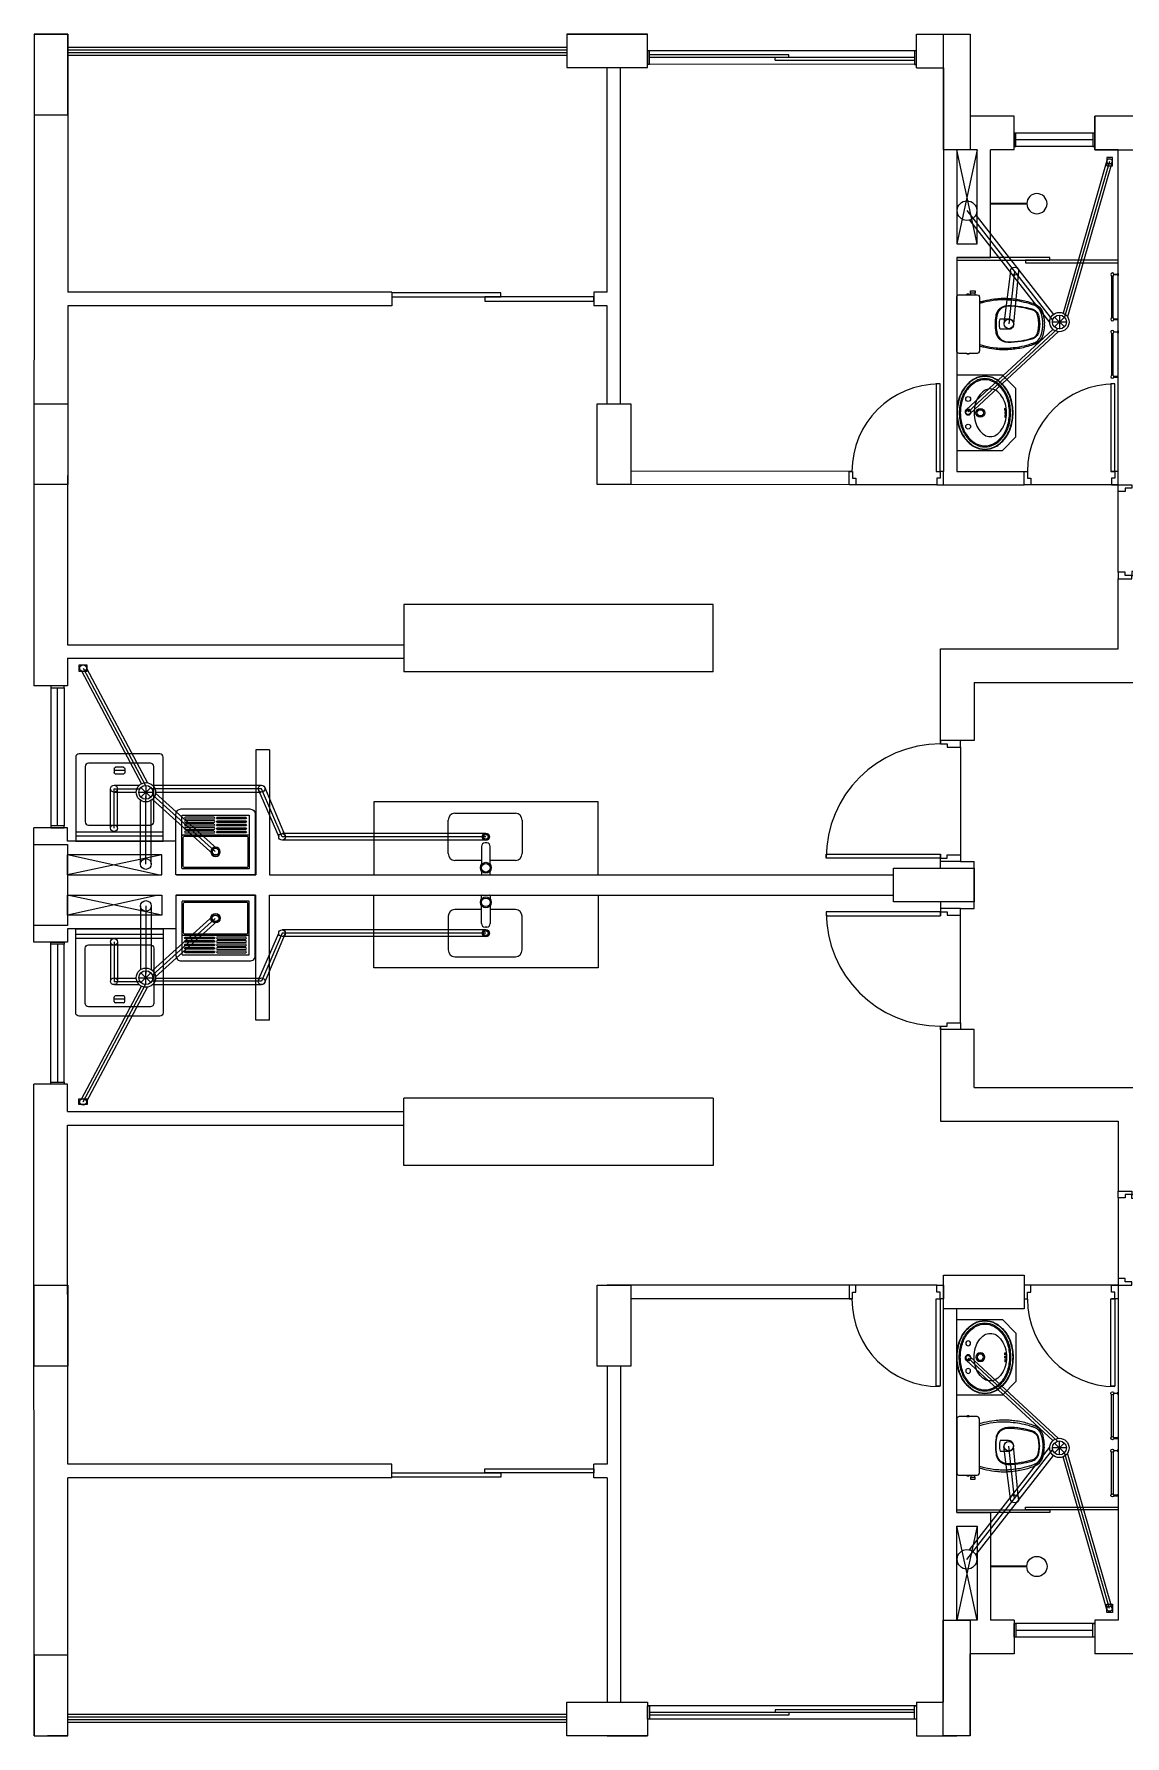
# Model space of a CAD drawing. Header units: millimetres. Extents: x 2878 to 6301, y 540 to 1980.
# Drawn here: x 2907.89 to 2916, y 801.2 to 813.85 of the extents above; entities that cross this region are included whole.
import ezdxf

# ---------------------------------------------------------------- set-up
doc = ezdxf.new("R2010")
doc.units = ezdxf.units.MM
doc.header["$LTSCALE"] = 4
for name, color, linetype, lineweight in [('ALVENARIA', 4, 'Continuous', 20), ('ALVENARIA EM VISTA', 1, 'Continuous', 5), ('COTAS', 35, 'Continuous', 5), ('fino', 2, 'Continuous', 9), ('grosso', 1, 'Continuous', 25), ('JANELA', 2, 'Continuous', 20), ('PILAR', 1, 'Continuous', 5), ('PORTA', 2, 'Continuous', 20), ('SOLEIRA', 1, 'Continuous', 5)]:
    doc.layers.add(name, color=color, linetype=linetype, lineweight=lineweight)

# ---------------------------------------------------------------- blocks, each defined once
blk = doc.blocks.new('Pia22')
at = {"layer": 'COTAS'}
for points in [[(0, -0.409, 0.077226), (0.105, -0.393, 0.087001), (0.188, -0.349, 0.105687), (0.247, -0.28, 0.12418), (0.266, -0.204, 0.12418), (0.247, -0.129, 0.105687), (0.188, -0.06, 0.087001), (0.105, -0.016, 0.077226), (0, 0, 0.077226), (-0.105, -0.016, 0.087001), (-0.188, -0.06, 0.105687), (-0.247, -0.129, 0.12418), (-0.266, -0.204, 0.12418), (-0.247, -0.28, 0.105687), (-0.188, -0.349, 0.087001), (-0.105, -0.393, 0.077226)], [(0, -0.406, 0.077226), (0.104, -0.39, 0.087001), (0.186, -0.347, 0.105687), (0.245, -0.279, 0.12418), (0.263, -0.204, 0.12418), (0.245, -0.13, 0.105687), (0.186, -0.062, 0.087001), (0.104, -0.019, 0.077226), (0, -0.003, 0.077226), (-0.104, -0.019, 0.087001), (-0.186, -0.062, 0.105687), (-0.245, -0.13, 0.12418), (-0.263, -0.204, 0.12418), (-0.245, -0.279, 0.105687), (-0.186, -0.347, 0.087001), (-0.104, -0.39, 0.077226)], [(0, -0.391, 0.077226), (0.099, -0.376, 0.087001), (0.177, -0.335, 0.105687), (0.231, -0.271, 0.12418), (0.248, -0.204, 0.12418), (0.231, -0.138, 0.105687), (0.177, -0.074, 0.087001), (0.099, -0.033, 0.077226), (0, -0.018, 0.077226), (-0.099, -0.033, 0.087001), (-0.177, -0.074, 0.105687), (-0.231, -0.138, 0.12418), (-0.248, -0.204, 0.12418), (-0.231, -0.271, 0.105687), (-0.177, -0.335, 0.087001), (-0.099, -0.376, 0.077226)], [(0, -0.383, 0.077226), (0.097, -0.368, 0.087001), (0.172, -0.329, 0.105687), (0.224, -0.268, 0.12418), (0.24, -0.204, 0.12418), (0.224, -0.141, 0.105687), (0.172, -0.08, 0.087001), (0.097, -0.041, 0.077226), (0, -0.026, 0.077226), (-0.097, -0.041, 0.087001), (-0.172, -0.08, 0.105687), (-0.224, -0.141, 0.12418), (-0.24, -0.204, 0.12418), (-0.224, -0.268, 0.105687), (-0.172, -0.329, 0.087001), (-0.097, -0.368, 0.077226)], [(0, -0.361, 0.068578), (0.069, -0.351, 0.0807), (0.122, -0.326, 0.107046), (0.161, -0.286, 0.137927), (0.173, -0.244, 0.137927), (0.161, -0.201, 0.107046), (0.122, -0.161, 0.0807), (0.069, -0.136, 0.068578), (0, -0.127, 0.068578), (-0.069, -0.136, 0.0807), (-0.122, -0.161, 0.107046), (-0.161, -0.201, 0.137927), (-0.172, -0.244, 0.137927), (-0.161, -0.286, 0.107046), (-0.122, -0.326, 0.0807), (-0.069, -0.351, 0.068578)], [(-0.025, -0.356, 0.051763), (-0.022, -0.355, 0.065619), (-0.02, -0.354, 0.104501), (-0.018, -0.353, 0.173031), (-0.017, -0.352, 0.173031), (-0.018, -0.35, 0.104501), (-0.02, -0.349, 0.065619), (-0.022, -0.348, 0.051763), (-0.025, -0.348, 0.051763), (-0.028, -0.348, 0.065619), (-0.03, -0.349, 0.104501), (-0.032, -0.35, 0.173031), (-0.032, -0.352, 0.173031), (-0.032, -0.353, 0.104501), (-0.03, -0.354, 0.065619), (-0.028, -0.355, 0.051763)], [(0, -0.357, 0.051763), (0.003, -0.356, 0.065619), (0.005, -0.356, 0.104501), (0.007, -0.354, 0.173031), (0.008, -0.353, 0.173031), (0.007, -0.352, 0.104501), (0.005, -0.35, 0.065619), (0.003, -0.35, 0.051763), (0, -0.349, 0.051763), (-0.003, -0.35, 0.065619), (-0.005, -0.35, 0.104501), (-0.007, -0.352, 0.173031), (-0.007, -0.353, 0.173031), (-0.007, -0.354, 0.104501), (-0.005, -0.356, 0.065619), (-0.003, -0.356, 0.051763)], [(0.025, -0.356, -0.051763), (0.022, -0.355, -0.065619), (0.02, -0.354, -0.104501), (0.018, -0.353, -0.173031), (0.018, -0.352, -0.173031), (0.018, -0.35, -0.104501), (0.02, -0.349, -0.065619), (0.022, -0.348, -0.051763), (0.025, -0.348, -0.051763), (0.028, -0.348, -0.065619), (0.03, -0.349, -0.104501), (0.032, -0.35, -0.173031), (0.033, -0.352, -0.173031), (0.032, -0.353, -0.104501), (0.03, -0.354, -0.065619), (0.028, -0.355, -0.051763)]]:
    blk.add_lwpolyline(points, format="xyb", close=True, dxfattribs=at)
for centre, radius in [((-0.1, -0.083), 0.0177), ((0, -0.083), 0.0177), ((0.1, -0.083), 0.0177), ((0, -0.171), 0.032), ((0, -0.171), 0.0225)]:
    blk.add_circle(centre, radius, dxfattribs=at)
blk = doc.blocks.new('01Chuv_p')
at = {"const_width": 0.015}
blk.add_lwpolyline([(-0.27, 0), (0, 0)], dxfattribs=at)
blk.add_circle((-0.345, 0), 0.075)
blk = doc.blocks.new('P70D')
for points in [[(-0.025, 0.15), (-0.025, 0.8), (-0.055, 0.8), (-0.055, 0.15)], [(-0.7, 0.15), (-0.675, 0.15), (-0.675, 0.1), (-0.65, 0.1), (-0.65, 0.05), (-0.7, 0.05)], [(0, 0.15), (-0.025, 0.15), (-0.025, 0.1), (-0.05, 0.1), (-0.05, 0.05), (0, 0.05)]]:
    blk.add_lwpolyline(points, close=True)
blk = doc.blocks.new('P90D')
for points in [[(-0.025, 0.15), (-0.025, 1), (-0.055, 1), (-0.055, 0.15)], [(-0.9, 0.15), (-0.875, 0.15), (-0.875, 0.1), (-0.85, 0.1), (-0.85, 0), (-0.9, 0)], [(0, 0.15), (-0.025, 0.15), (-0.025, 0.1), (-0.05, 0.1), (-0.05, 0), (0, 0)]]:
    blk.add_lwpolyline(points, close=True)
blk = doc.blocks.new('VASO_P11')
for points in [[(0, -0.17), (0.205, -0.17, 0.059373), (0.21, -0.169, 0.333509), (0.222, -0.154), (0.222, -0.136), (0.222, -0.105), (0.222, -0.094), (0.225, -0.094, 0.252251), (0.225, -0.094, 0.160103), (0.228, -0.085, 0.160103), (0.225, -0.076, 0.252251), (0.225, -0.076), (0.222, -0.076), (0.222, -0.017, 0.327853), (0.207, 0, 0.087637), (0.204, 0), (0, 0), (-0.204, 0, 0.087637), (-0.207, 0, 0.327853), (-0.222, -0.017), (-0.222, -0.076), (-0.225, -0.076, 0.252251), (-0.225, -0.076, 0.160103), (-0.228, -0.085, 0.160103), (-0.225, -0.094, 0.252251), (-0.225, -0.094), (-0.222, -0.094), (-0.222, -0.105), (-0.236, -0.105), (-0.236, -0.102), (-0.252, -0.102), (-0.252, -0.12), (-0.252, -0.138), (-0.236, -0.138), (-0.236, -0.136), (-0.222, -0.136), (-0.222, -0.154, 0.333509), (-0.21, -0.169, 0.059373), (-0.205, -0.17)], [(0, -0.291, 0.041331), (-0.061, -0.296, 0.129345), (-0.104, -0.313, 0.234638), (-0.14, -0.385, 0.044666), (-0.132, -0.486, 0.031515), (-0.114, -0.566, 0.151063), (-0.095, -0.599, 0.148094), (-0.059, -0.619, 0.031073), (-0.045, -0.621, 0.035055), (0, -0.626, 0.035055), (0.045, -0.621, 0.031073), (0.059, -0.619, 0.148094), (0.095, -0.599, 0.151063), (0.114, -0.566, 0.031515), (0.132, -0.486, 0.044666), (0.14, -0.385, 0.234638), (0.104, -0.313, 0.129345), (0.061, -0.296, 0.041331)], [(0, -0.297, -0.041434), (0.06, -0.302, -0.129651), (0.1, -0.317, -0.234583), (0.135, -0.385, -0.044678), (0.126, -0.485, -0.031614), (0.108, -0.565, -0.152477), (0.091, -0.595, -0.148725), (0.057, -0.613, -0.031624), (0.044, -0.615, -0.035113), (0, -0.62, -0.035113), (-0.044, -0.615, -0.031624), (-0.057, -0.613, -0.148725), (-0.091, -0.595, -0.152477), (-0.108, -0.565, -0.031614), (-0.126, -0.485, -0.044678), (-0.135, -0.385, -0.234583), (-0.1, -0.317, -0.129651), (-0.06, -0.302, -0.041434)], [(-0.04, -0.391, 0.164444), (-0.032, -0.415, 0.245936), (0, -0.43, 0.245936), (0.032, -0.415, 0.164444), (0.04, -0.391), (0.04, -0.326, 0.108885), (-0.04, -0.326)]]:
    blk.add_lwpolyline(points, format="xyb", close=True)
for points in [[(-0.236, -0.105), (-0.236, -0.12), (-0.236, -0.136)], [(-0.224, -0.093), (-0.224, -0.085), (-0.224, -0.077)], [(-0.222, -0.076), (-0.222, -0.094)], [(-0.222, -0.105), (-0.222, -0.136)], [(0.222, -0.076), (0.222, -0.094)], [(0.224, -0.093), (0.224, -0.085), (0.224, -0.077)]]:
    blk.add_lwpolyline(points)
for points in [[(-0.167, -0.17, -0.003882), (-0.176, -0.205, 0.024258), (-0.19, -0.285, 0.02486), (-0.195, -0.335, 0.033324), (-0.194, -0.385, 0.02486), (-0.191, -0.425, 0.012268), (-0.184, -0.475, 0.015806), (-0.173, -0.525, 0.026699), (-0.157, -0.575, 0.021919), (-0.149, -0.595, 0.174675), (-0.1, -0.644, 0.045452), (-0.07, -0.653, 0.022856), (-0.057, -0.656, 0.041289), (-0.03, -0.66, 0.052091), (-0.023, -0.661, 0.04333), (0, -0.661, 0.04333), (0.023, -0.661, 0.052091), (0.03, -0.66, 0.041289), (0.057, -0.656, 0.022856), (0.07, -0.653, 0.045452), (0.1, -0.644, 0.174675), (0.149, -0.595, 0.021919), (0.157, -0.575, 0.026699), (0.173, -0.525, 0.015806), (0.184, -0.475, 0.012268), (0.191, -0.425, 0.02486), (0.194, -0.385, 0.033324), (0.195, -0.335, 0.02486), (0.19, -0.285, 0.024258), (0.176, -0.205, -0.003882), (0.167, -0.17)], [(0.155, -0.173, 0.003849), (0.165, -0.208, -0.027799), (0.18, -0.298, -0.018883), (0.183, -0.336, -0.033646), (0.182, -0.384, -0.016781), (0.18, -0.411, -0.015438), (0.172, -0.473, -0.023716), (0.154, -0.546, -0.013571), (0.146, -0.571, -0.02186), (0.139, -0.59, -0.173345), (0.095, -0.633, -0.045814), (0.067, -0.641, -0.024058), (0.055, -0.644, -0.042614), (0.029, -0.648, -0.066108), (0.023, -0.649, -0.047154), (0, -0.649, -0.047154), (-0.023, -0.649, -0.066108), (-0.029, -0.648, -0.042614), (-0.055, -0.644, -0.024058), (-0.067, -0.641, -0.045814), (-0.095, -0.633, -0.173345), (-0.139, -0.59, -0.02186), (-0.146, -0.571, -0.013571), (-0.154, -0.546, -0.023716), (-0.172, -0.473, -0.015438), (-0.18, -0.411, -0.016781), (-0.182, -0.384, -0.033646), (-0.183, -0.336, -0.018883), (-0.18, -0.298, -0.027799), (-0.165, -0.208, 0.003849), (-0.155, -0.173)]]:
    blk.add_lwpolyline(points, format="xyb")
blk = doc.blocks.new('BATH_towel_013')
for points in [[(-0.001, 0.421), (-0.001, 0.382), (0.004, 0.382), (0.004, 0.421)], [(0.014, 0.406), (0.014, 0.397), (0.072, 0.397), (0.072, 0.406)], [(-0.001, -0.381), (-0.001, -0.342), (0.004, -0.342), (0.004, -0.381)], [(0.014, -0.366), (0.014, -0.357), (0.072, -0.357), (0.072, -0.366)]]:
    blk.add_lwpolyline(points, close=True)
for points in [[(0.085, -0.339), (0.085, 0.379)], [(0.113, 0.379), (0.113, -0.339)]]:
    blk.add_lwpolyline(points)
for centre in [(0.099, 0.401), (0.099, -0.361)]:
    blk.add_circle(centre, 0.026)
for centre in [(0.001, 0.401), (0.001, -0.361)]:
    blk.add_arc(centre, 0.013, 281.9596, 78.0404)
blk = doc.blocks.new('PILAR')
at = {"layer": 'PILAR', "ltscale": 0.01}
blk.add_lwpolyline([(-0.15, 0), (0.1, 0), (0.1, -0.6), (-0.15, -0.6)], close=True, dxfattribs=at)
blk = doc.blocks.new('máquina_lavar_roupa')
at = {"layer": 'fino'}
for p, q in [((-0.07, 0.65), (-0.07, 0)), ((-0.04, 0.65), (-0.04, 0)), ((-0.55, 0.295), (-0.55, 0.355)), ((-0.54, 0.365), (-0.51, 0.365)), ((-0.54, 0.285), (-0.51, 0.285)), ((-0.5, 0.295), (-0.5, 0.355))]:
    blk.add_line(p, q, dxfattribs=at)
for points in [[(-0.625, 0.65), (0, 0.65), (0, 0), (-0.625, 0, -0.414214), (-0.65, 0.025), (-0.65, 0.625, -0.414214)], [(-0.555, 0.07, -0.414214), (-0.58, 0.095), (-0.58, 0.555, -0.414214), (-0.555, 0.58), (-0.145, 0.58, -0.414214), (-0.12, 0.555), (-0.12, 0.095, -0.414214), (-0.145, 0.07)]]:
    blk.add_lwpolyline(points, format="xyb", close=True, dxfattribs=at)
blk.add_lwpolyline([(-0.525, 0.285), (-0.525, 0.365)], dxfattribs=at)
for centre, start, end in [((-0.54, 0.355), 90, 180), ((-0.54, 0.295), 180, 270), ((-0.51, 0.355), 360, 90), ((-0.51, 0.295), 270, 360)]:
    blk.add_arc(centre, 0.01, start, end, dxfattribs=at)
blk = doc.blocks.new('tanque')
at = {"layer": 'fino'}
for points in [[(-0.29, 0, 0.414214), (-0.295, -0.005), (-0.295, -0.45, 0.414214), (-0.255, -0.49), (0.255, -0.49, 0.414214), (0.295, -0.45), (0.295, -0.005, 0.414214), (0.29, 0)], [(-0.25, -0.289, 0.414214), (-0.24, -0.299), (0.24, -0.299, 0.414214), (0.25, -0.289), (0.25, -0.05, 0.414214), (0.245, -0.045), (-0.245, -0.045, 0.414214), (-0.25, -0.05)], [(-0.23, -0.055, 0.414214), (-0.24, -0.065), (-0.24, -0.279, 0.414214), (-0.23, -0.289), (0.23, -0.289, 0.414214), (0.24, -0.279), (0.24, -0.065, 0.414214), (0.23, -0.055)], [(-0.224, -0.325, -1), (-0.224, -0.312), (-0.013, -0.312, -1), (-0.013, -0.325)], [(-0.224, -0.351, -1), (-0.224, -0.338), (-0.013, -0.338, -1), (-0.013, -0.351)], [(-0.224, -0.377, -1), (-0.224, -0.364), (-0.013, -0.364, -1), (-0.013, -0.377)], [(0.224, -0.325, 1), (0.224, -0.312), (0.013, -0.312, 1), (0.013, -0.325)], [(0.224, -0.351, 1), (0.224, -0.338), (0.013, -0.338, 1), (0.013, -0.351)], [(0.224, -0.377, 1), (0.224, -0.364), (0.013, -0.364, 1), (0.013, -0.377)], [(-0.224, -0.403, -1), (-0.224, -0.39), (-0.013, -0.39, -1), (-0.013, -0.403)], [(-0.224, -0.429, -1), (-0.224, -0.416), (-0.013, -0.416, -1), (-0.013, -0.429)], [(0.224, -0.403, 1), (0.224, -0.39), (0.013, -0.39, 1), (0.013, -0.403)], [(0.224, -0.429, 1), (0.224, -0.416), (0.013, -0.416, 1), (0.013, -0.429)]]:
    blk.add_lwpolyline(points, format="xyb", close=True, dxfattribs=at)
blk.add_lwpolyline([(-0.25, -0.289), (-0.25, -0.44, 0.414214), (-0.245, -0.445), (0.245, -0.445, 0.414214), (0.25, -0.44), (0.25, -0.289)], format="xyb", dxfattribs=at)
for radius in [0.035, 0.025]:
    blk.add_circle((0, -0.172), radius, dxfattribs=at)

msp = doc.modelspace()

# ---------------------------------------------------------------- linework, layer by layer
for p, q in [((2915.949, 810.451), (2915.949, 810.501)), ((2909.638, 807.601), (2910.383, 807.601)), ((2909.638, 807.451), (2910.383, 807.451)), ((2915.949, 804.6), (2915.949, 804.55))]:
    msp.add_line(p, q)
at = {"layer": 'ALVENARIA'}
for p, q in [((2907.889, 813.852), (2907.888, 809.006)), ((2911.849, 813.852), (2912.449, 813.852)), ((2912.149, 813.852), (2912.149, 813.852)), ((2914.449, 813.851), (2914.849, 813.851)), ((2914.849, 813.851), (2914.849, 813.141)), ((2912.149, 811.932), (2912.149, 813.602)), ((2912.249, 811.102), (2912.249, 813.602)), ((2912.249, 813.602), (2912.449, 813.602)), ((2914.449, 813.601), (2914.649, 813.601)), ((2914.649, 813.601), (2914.649, 810.601)), ((2915.174, 813.241), (2914.848, 813.241)), ((2916.269, 813.241), (2915.774, 813.241)), ((2915.174, 812.991), (2914.999, 812.991)), ((2915.949, 812.991), (2915.774, 812.991)), ((2915.949, 810.601), (2915.949, 812.991)), ((2914.749, 812.191), (2914.749, 810.601)), ((2910.549, 811.932), (2908.139, 811.932)), ((2912.149, 811.932), (2912.049, 811.932)), ((2910.549, 811.832), (2908.139, 811.832)), ((2912.149, 811.832), (2912.049, 811.832)), ((2912.149, 811.102), (2912.149, 811.832)), ((2913.974, 810.601), (2912.324, 810.602)), ((2913.949, 810.501), (2912.149, 810.502)), ((2914.749, 810.601), (2915.249, 810.601)), ((2908.138, 809.311), (2910.638, 809.311)), ((2908.138, 809.211), (2910.638, 809.211)), ((2914.627, 808.576), (2914.627, 809.281)), ((2914.877, 809.031), (2918.638, 809.031)), ((2907.888, 807.101), (2907.888, 807.951)), ((2914.627, 807.651), (2914.627, 807.756)), ((2914.877, 807.351), (2914.877, 807.701)), ((2908.947, 807.601), (2909.538, 807.601)), ((2909.638, 807.601), (2914.277, 807.601)), ((2912.383, 807.601), (2914.277, 807.601)), ((2908.947, 807.451), (2909.538, 807.451)), ((2909.638, 807.451), (2914.277, 807.451)), ((2912.383, 807.451), (2914.277, 807.451)), ((2914.627, 807.401), (2914.627, 807.296)), ((2914.627, 806.476), (2914.627, 805.77)), ((2907.889, 801.2), (2907.888, 806.046)), ((2914.877, 806.02), (2922.85, 806.02)), ((2908.138, 805.841), (2910.638, 805.841)), ((2908.138, 805.741), (2910.638, 805.741)), ((2913.949, 804.55), (2912.149, 804.55)), ((2912.149, 804.55), (2912.149, 804.55)), ((2913.974, 804.45), (2912.324, 804.45)), ((2914.649, 801.45), (2914.649, 804.45)), ((2915.249, 804.45), (2915.249, 804.45)), ((2915.949, 804.45), (2915.949, 802.06)), ((2914.749, 802.86), (2914.749, 804.375)), ((2912.149, 803.95), (2912.149, 803.22)), ((2912.249, 803.95), (2912.249, 801.45)), ((2910.549, 803.22), (2908.139, 803.22)), ((2912.149, 803.22), (2912.049, 803.22)), ((2910.549, 803.12), (2908.139, 803.12)), ((2912.149, 803.12), (2912.049, 803.12)), ((2912.149, 803.12), (2912.149, 801.45)), ((2915.174, 802.06), (2914.999, 802.06)), ((2915.949, 802.06), (2915.774, 802.06)), ((2915.174, 801.81), (2914.848, 801.81)), ((2914.848, 801.2), (2914.849, 801.81)), ((2916.644, 801.81), (2915.774, 801.81)), ((2912.249, 801.45), (2912.449, 801.45)), ((2914.449, 801.45), (2914.649, 801.45)), ((2912.149, 801.2), (2912.449, 801.2)), ((2914.449, 801.2), (2914.749, 801.2))]:
    msp.add_line(p, q, dxfattribs=at)
at = {"layer": 'ALVENARIA', "ltscale": 0.5}
for p, q in [((2907.889, 813.852), (2908.139, 813.852)), ((2914.877, 808.601), (2914.777, 808.601)), ((2914.777, 807.701), (2914.877, 807.701)), ((2914.776, 807.351), (2914.877, 807.351)), ((2914.877, 806.451), (2914.777, 806.451))]:
    msp.add_line(p, q, dxfattribs=at)
at = {"layer": 'ALVENARIA', "ltscale": 200}
for p, q in [((2908.139, 813.852), (2908.139, 811.932)), ((2912.449, 813.602), (2912.449, 813.852)), ((2914.449, 813.601), (2914.449, 813.851)), ((2915.174, 812.991), (2915.174, 813.241)), ((2915.774, 812.991), (2915.774, 813.241)), ((2914.999, 812.191), (2914.999, 812.991)), ((2914.749, 812.191), (2914.999, 812.191)), ((2908.139, 811.832), (2908.138, 809.311)), ((2908.138, 809.211), (2908.138, 809.006)), ((2909.538, 808.531), (2909.538, 807.601)), ((2909.638, 808.531), (2909.538, 808.531)), ((2909.638, 808.531), (2909.638, 807.601)), ((2909.538, 806.521), (2909.538, 807.451)), ((2909.638, 806.521), (2909.638, 807.451)), ((2909.638, 806.521), (2909.538, 806.521)), ((2908.138, 805.841), (2908.138, 806.046)), ((2908.139, 803.22), (2908.138, 805.741)), ((2908.139, 801.2), (2908.139, 803.12)), ((2914.749, 802.86), (2914.999, 802.86)), ((2914.999, 802.86), (2914.999, 802.06)), ((2915.174, 802.06), (2915.174, 801.81)), ((2915.774, 802.06), (2915.774, 801.81)), ((2912.449, 801.45), (2912.449, 801.2)), ((2914.449, 801.45), (2914.449, 801.2))]:
    msp.add_line(p, q, dxfattribs=at)
at = {"layer": 'ALVENARIA', "color": 7}
for p, q in [((2915.865, 812.911), (2915.538, 811.778)), ((2915.904, 812.905), (2915.572, 811.75)), ((2914.889, 812.506), (2915.467, 811.767)), ((2914.843, 812.468), (2915.44, 811.705)), ((2915.148, 812.089), (2915.099, 811.701)), ((2915.208, 812.089), (2915.17, 811.697)), ((2914.819, 811.059), (2915.464, 811.657)), ((2914.846, 811.029), (2915.504, 811.64)), ((2908.24, 809.117), (2908.687, 808.278)), ((2908.278, 809.137), (2908.732, 808.285)), ((2908.458, 807.948), (2908.458, 808.241)), ((2908.478, 808.217), (2908.648, 808.217)), ((2908.483, 808.267), (2908.671, 808.267)), ((2908.508, 807.948), (2908.508, 808.241)), ((2908.769, 808.267), (2909.58, 808.267)), ((2909.251, 807.795), (2908.791, 808.209)), ((2908.792, 808.217), (2909.575, 808.217)), ((2909.557, 808.232), (2909.707, 807.884)), ((2909.601, 808.255), (2909.757, 807.884)), ((2908.68, 807.682), (2908.68, 808.155)), ((2908.76, 807.682), (2908.76, 808.155)), ((2909.219, 807.756), (2908.768, 808.162)), ((2911.247, 807.909), (2909.732, 807.909)), ((2911.247, 807.859), (2909.732, 807.859)), ((2908.68, 807.37), (2908.68, 806.897)), ((2908.76, 807.37), (2908.76, 806.897)), ((2909.219, 807.296), (2908.768, 806.89)), ((2909.251, 807.257), (2908.791, 806.843)), ((2911.247, 807.193), (2909.732, 807.193)), ((2908.458, 807.104), (2908.458, 806.811)), ((2908.508, 807.104), (2908.508, 806.81)), ((2909.557, 806.82), (2909.707, 807.168)), ((2909.601, 806.797), (2909.757, 807.168)), ((2911.247, 807.143), (2909.732, 807.143)), ((2908.478, 806.834), (2908.648, 806.834)), ((2908.792, 806.834), (2909.575, 806.834)), ((2908.24, 805.935), (2908.687, 806.774)), ((2908.278, 805.915), (2908.732, 806.766)), ((2908.483, 806.785), (2908.671, 806.785)), ((2908.769, 806.785), (2909.58, 806.785)), ((2914.819, 803.993), (2915.464, 803.395)), ((2914.846, 804.022), (2915.504, 803.412)), ((2914.843, 802.584), (2915.44, 803.347)), ((2914.889, 802.546), (2915.467, 803.284)), ((2915.148, 802.963), (2915.099, 803.351)), ((2915.208, 802.963), (2915.17, 803.354)), ((2915.865, 802.141), (2915.538, 803.274)), ((2915.904, 802.147), (2915.572, 803.302))]:
    msp.add_line(p, q, dxfattribs=at)
at = {"layer": 'ALVENARIA', "color": 6}
for p, q in [((2915.884, 812.905), (2915.549, 811.746)), ((2914.824, 812.539), (2915.461, 811.724)), ((2915.177, 812.086), (2915.135, 811.697)), ((2915.548, 811.674), (2915.475, 811.748)), ((2915.475, 811.675), (2915.548, 811.747)), ((2915.511, 811.763), (2915.511, 811.659)), ((2914.832, 811.044), (2915.498, 811.661)), ((2915.563, 811.711), (2915.46, 811.711)), ((2908.253, 809.138), (2908.717, 808.266)), ((2908.483, 807.948), (2908.483, 808.242)), ((2908.483, 808.242), (2908.676, 808.242)), ((2908.668, 808.215), (2908.772, 808.215)), ((2908.756, 808.178), (2908.683, 808.251)), ((2908.757, 808.251), (2908.683, 808.178)), ((2908.72, 808.266), (2908.72, 808.163)), ((2909.58, 808.242), (2908.764, 808.242)), ((2909.732, 807.884), (2909.58, 808.242)), ((2908.72, 807.682), (2908.72, 808.183)), ((2909.234, 807.776), (2908.768, 808.196)), ((2911.247, 807.884), (2909.732, 807.884)), ((2908.72, 807.37), (2908.72, 806.869)), ((2909.234, 807.276), (2908.768, 806.856)), ((2908.483, 807.104), (2908.483, 806.809)), ((2909.732, 807.168), (2909.58, 806.81)), ((2911.247, 807.168), (2909.732, 807.168)), ((2908.483, 806.809), (2908.676, 806.809)), ((2908.668, 806.837), (2908.772, 806.837)), ((2908.756, 806.874), (2908.683, 806.8)), ((2908.757, 806.801), (2908.683, 806.874)), ((2908.72, 806.785), (2908.72, 806.889)), ((2909.58, 806.81), (2908.764, 806.81)), ((2908.253, 805.914), (2908.717, 806.785)), ((2914.832, 804.008), (2915.498, 803.391)), ((2915.511, 803.289), (2915.511, 803.393)), ((2914.824, 802.513), (2915.461, 803.328)), ((2915.177, 802.965), (2915.135, 803.354)), ((2915.563, 803.341), (2915.46, 803.341)), ((2915.548, 803.378), (2915.475, 803.304)), ((2915.475, 803.377), (2915.548, 803.304)), ((2915.884, 802.147), (2915.549, 803.306))]:
    msp.add_line(p, q, dxfattribs=at)
at = {"layer": 'ALVENARIA', "ltscale": 0.03}
for p, q in [((2910.549, 811.932), (2910.549, 811.832)), ((2912.049, 811.932), (2912.049, 811.832)), ((2914.649, 810.501), (2915.249, 810.501)), ((2914.627, 809.281), (2915.948, 809.281)), ((2908.138, 809.006), (2907.888, 809.006)), ((2908.138, 807.951), (2907.888, 807.951)), ((2908.138, 807.851), (2908.138, 807.951)), ((2908.943, 807.851), (2908.138, 807.851)), ((2908.943, 807.606), (2908.943, 807.851)), ((2908.943, 807.446), (2908.943, 807.201)), ((2908.943, 807.201), (2908.138, 807.201)), ((2908.138, 807.201), (2908.138, 807.101)), ((2908.138, 807.101), (2907.888, 807.101)), ((2908.138, 806.046), (2907.888, 806.046)), ((2914.627, 805.77), (2915.948, 805.77)), ((2915.249, 804.55), (2915.249, 804.55)), ((2910.549, 803.12), (2910.549, 803.22)), ((2912.049, 803.12), (2912.049, 803.22)), ((2908.139, 801.2), (2907.989, 801.2))]:
    msp.add_line(p, q, dxfattribs=at)
at = {"layer": 'ALVENARIA', "ltscale": 0.01}
for p, q in [((2915.949, 810.601), (2915.899, 810.601)), ((2915.949, 810.501), (2915.899, 810.501)), ((2915.948, 809.281), (2915.948, 809.801)), ((2914.877, 809.031), (2914.877, 808.601)), ((2914.877, 806.02), (2914.877, 806.451)), ((2915.948, 805.77), (2915.948, 805.25)), ((2915.949, 804.55), (2915.899, 804.55)), ((2915.949, 804.45), (2915.899, 804.45))]:
    msp.add_line(p, q, dxfattribs=at)
at = {"layer": 'ALVENARIA', "color": 5}
for points in [[(2915.907, 812.934), (2915.863, 812.934), (2915.863, 812.873), (2915.907, 812.873)], [(2908.222, 809.159), (2908.222, 809.115), (2908.284, 809.115), (2908.284, 809.159)], [(2908.222, 805.893), (2908.222, 805.937), (2908.284, 805.937), (2908.284, 805.893)], [(2915.907, 802.118), (2915.863, 802.118), (2915.863, 802.179), (2915.907, 802.179)]]:
    msp.add_lwpolyline(points, close=True, dxfattribs=at)
at = {"layer": 'ALVENARIA', "color": 7}
for centre, radius in [((2914.824, 812.539), 0.073), ((2915.178, 812.089), 0.0303), ((2915.511, 811.711), 0.0718), ((2915.511, 811.711), 0.0518), ((2915.135, 811.697), 0.0357), ((2908.253, 809.138), 0.025), ((2908.483, 808.242), 0.025), ((2908.72, 808.215), 0.0718), ((2908.72, 808.215), 0.0518), ((2909.58, 808.242), 0.025), ((2908.483, 807.948), 0.025), ((2909.732, 807.884), 0.025), ((2911.247, 807.884), 0.025), ((2908.72, 807.682), 0.04), ((2909.236, 807.774), 0.025), ((2908.72, 807.37), 0.04), ((2909.236, 807.277), 0.025), ((2909.732, 807.168), 0.025), ((2911.247, 807.168), 0.025), ((2908.483, 807.104), 0.025), ((2908.483, 806.81), 0.025), ((2908.72, 806.837), 0.0718), ((2908.72, 806.837), 0.0518), ((2909.58, 806.81), 0.025), ((2908.253, 805.914), 0.025), ((2915.135, 803.354), 0.0357), ((2915.511, 803.341), 0.0718), ((2915.511, 803.341), 0.0518), ((2915.178, 802.963), 0.0303), ((2914.824, 802.513), 0.073)]:
    msp.add_circle(centre, radius, dxfattribs=at)
at = {"layer": 'ALVENARIA EM VISTA'}
for p, q in [((2911.849, 813.752), (2908.139, 813.752)), ((2911.849, 813.732), (2908.139, 813.732)), ((2911.849, 813.712), (2908.139, 813.712)), ((2911.849, 813.692), (2908.139, 813.692)), ((2911.849, 801.36), (2908.139, 801.36)), ((2911.849, 801.34), (2908.139, 801.34)), ((2911.849, 801.32), (2908.139, 801.32)), ((2911.849, 801.3), (2908.139, 801.3))]:
    msp.add_line(p, q, dxfattribs=at)
at = {"layer": 'COTAS', "ltscale": 200}
for p, q in [((2913.499, 813.697), (2912.463, 813.697)), ((2913.449, 813.677), (2912.463, 813.677)), ((2914.435, 813.656), (2913.399, 813.656)), ((2914.435, 813.677), (2913.449, 813.677)), ((2915.76, 813.066), (2915.188, 813.066)), ((2915.76, 801.985), (2915.188, 801.985)), ((2913.449, 801.375), (2912.463, 801.375)), ((2914.435, 801.395), (2913.399, 801.395)), ((2914.435, 801.375), (2913.449, 801.375)), ((2913.499, 801.355), (2912.463, 801.355))]:
    msp.add_line(p, q, dxfattribs=at)
at = {"layer": 'COTAS', "ltscale": 0.03}
for p, q in [((2913.399, 813.657), (2913.399, 813.677)), ((2913.499, 813.677), (2913.499, 813.697)), ((2908.063, 807.965), (2908.063, 808.992)), ((2908.063, 807.087), (2908.063, 806.06)), ((2913.399, 801.395), (2913.399, 801.375)), ((2913.499, 801.375), (2913.499, 801.355))]:
    msp.add_line(p, q, dxfattribs=at)
at = {"layer": 'COTAS', "ltscale": 0.01}
for p, q in [((2914.899, 812.291), (2914.749, 812.991)), ((2914.899, 812.991), (2914.749, 812.291)), ((2908.811, 807.601), (2908.138, 807.751)), ((2908.838, 807.751), (2908.138, 807.601)), ((2908.811, 807.451), (2908.138, 807.301)), ((2908.838, 807.301), (2908.138, 807.451)), ((2914.899, 802.76), (2914.749, 802.06)), ((2914.899, 802.06), (2914.749, 802.76))]:
    msp.add_line(p, q, dxfattribs=at)
at = {"layer": 'COTAS', "color": 3}
for p, q in [((2912.938, 809.611), (2910.638, 809.611)), ((2910.638, 809.611), (2910.638, 809.111)), ((2912.938, 809.111), (2912.938, 809.611)), ((2912.938, 809.111), (2910.638, 809.111)), ((2912.938, 805.941), (2910.638, 805.941)), ((2910.638, 805.441), (2910.638, 805.941)), ((2912.938, 805.941), (2912.938, 805.441)), ((2912.938, 805.441), (2910.638, 805.441))]:
    msp.add_line(p, q, dxfattribs=at)
at = {"layer": 'COTAS'}
for p, q in [((2910.967, 807.759), (2910.967, 808.009)), ((2911.017, 808.059), (2911.467, 808.059)), ((2911.517, 808.009), (2911.517, 807.759)), ((2911.254, 807.839), (2911.241, 807.839)), ((2908.138, 807.601), (2908.138, 807.751)), ((2911.216, 807.709), (2911.017, 807.709)), ((2911.216, 807.813), (2911.216, 807.68)), ((2911.279, 807.68), (2911.279, 807.813)), ((2911.467, 807.709), (2911.279, 807.709)), ((2911.216, 807.629), (2911.216, 807.605)), ((2911.22, 807.601), (2911.275, 807.601)), ((2911.279, 807.605), (2911.279, 807.629)), ((2908.138, 807.451), (2908.138, 807.301)), ((2911.216, 807.423), (2911.216, 807.447)), ((2911.22, 807.451), (2911.275, 807.451)), ((2911.279, 807.447), (2911.279, 807.423)), ((2911.216, 807.343), (2911.017, 807.343)), ((2911.216, 807.239), (2911.216, 807.372)), ((2911.279, 807.372), (2911.279, 807.239)), ((2911.467, 807.343), (2911.279, 807.343)), ((2910.967, 807.293), (2910.967, 807.043)), ((2911.254, 807.213), (2911.241, 807.213)), ((2911.517, 807.043), (2911.517, 807.293)), ((2911.017, 806.993), (2911.467, 806.993))]:
    msp.add_line(p, q, dxfattribs=at)
at = {"layer": 'COTAS', "ltscale": 200}
for points in [[(2914.899, 812.291), (2914.899, 812.991), (2914.749, 812.991), (2914.749, 812.291)], [(2908.838, 807.751), (2908.138, 807.751), (2908.138, 807.601), (2908.838, 807.601)], [(2908.838, 807.301), (2908.138, 807.301), (2908.138, 807.451), (2908.838, 807.451)], [(2914.899, 802.76), (2914.899, 802.06), (2914.749, 802.06), (2914.749, 802.76)]]:
    msp.add_lwpolyline(points, close=True, dxfattribs=at)
at = {"layer": 'COTAS'}
for points in [[(2915.439, 812.191), (2914.749, 812.191), (2914.749, 812.171), (2915.439, 812.171)], [(2915.949, 812.171), (2915.259, 812.171), (2915.259, 812.151), (2915.949, 812.151)], [(2914.748, 810.757), (2915.087, 810.757), (2915.187, 810.857), (2915.187, 811.217), (2915.087, 811.317), (2914.748, 811.317)], [(2914.748, 804.295), (2915.087, 804.295), (2915.187, 804.195), (2915.187, 803.834), (2915.087, 803.734), (2914.748, 803.734)], [(2915.949, 802.88), (2915.259, 802.88), (2915.259, 802.9), (2915.949, 802.9)], [(2915.439, 802.86), (2914.749, 802.86), (2914.749, 802.88), (2915.439, 802.88)]]:
    msp.add_lwpolyline(points, close=True, dxfattribs=at)
at = {"layer": 'COTAS', "color": 3}
for points in [[(2910.414, 807.601), (2912.081, 807.601), (2912.081, 808.143), (2910.414, 808.143)], [(2910.414, 807.451), (2912.081, 807.451), (2912.081, 806.909), (2910.414, 806.909)]]:
    msp.add_lwpolyline(points, close=True, dxfattribs=at)
at = {"layer": 'COTAS', "color": 7}
for centre, radius in [((2911.247, 807.884), 0.0271), ((2911.247, 807.884), 0.0171), ((2911.247, 807.654), 0.032), ((2911.247, 807.397), 0.032), ((2911.247, 807.168), 0.0271), ((2911.247, 807.168), 0.0171)]:
    msp.add_circle(centre, radius, dxfattribs=at)
at = {"layer": 'COTAS'}
for centre in [(2911.247, 807.654), (2911.247, 807.397)]:
    msp.add_circle(centre, 0.0405, dxfattribs=at)
for centre, radius, start, end in [((2911.017, 808.009), 0.05, 90, 180), ((2911.467, 808.009), 0.05, 0, 90), ((2911.241, 807.813), 0.0257, 90, 180), ((2911.254, 807.813), 0.0257, 0, 90), ((2911.017, 807.759), 0.05, 180, 270), ((2911.467, 807.759), 0.05, 270, 0), ((2911.22, 807.605), 0.00428, 180, 270), ((2911.275, 807.605), 0.00428, 270, 0), ((2911.22, 807.447), 0.00428, 90, 180), ((2911.275, 807.447), 0.00428, 0, 90), ((2911.017, 807.293), 0.05, 90, 180), ((2911.467, 807.293), 0.05, 0, 90), ((2911.241, 807.239), 0.0257, 180, 270), ((2911.254, 807.239), 0.0257, 270, 0), ((2911.017, 807.043), 0.05, 180, 270), ((2911.467, 807.043), 0.05, 270, 0)]:
    msp.add_arc(centre, radius, start, end, dxfattribs=at)
at = {"layer": 'grosso', "color": 7}
for centre in [(2915.884, 812.905), (2914.832, 811.044), (2914.832, 804.008), (2915.884, 802.147)]:
    msp.add_circle(centre, 0.02, dxfattribs=at)
at = {"layer": 'JANELA', "ltscale": 200}
for p, q in [((2914.449, 813.726), (2912.449, 813.727)), ((2914.449, 813.626), (2912.449, 813.627)), ((2915.774, 813.116), (2915.174, 813.116)), ((2915.774, 813.016), (2915.174, 813.016)), ((2915.774, 802.035), (2915.174, 802.035)), ((2915.774, 801.935), (2915.174, 801.935)), ((2914.449, 801.425), (2912.449, 801.425)), ((2914.449, 801.325), (2912.449, 801.325))]:
    msp.add_line(p, q, dxfattribs=at)
at = {"layer": 'JANELA', "ltscale": 0.03}
for p, q in [((2908.013, 808.992), (2908.013, 807.965)), ((2908.113, 808.992), (2908.113, 807.965)), ((2908.013, 806.06), (2908.013, 807.087)), ((2908.113, 806.06), (2908.113, 807.087))]:
    msp.add_line(p, q, dxfattribs=at)
for points in [[(2912.449, 813.627), (2912.463, 813.627), (2912.463, 813.727), (2912.449, 813.727)], [(2914.435, 813.626), (2914.449, 813.626), (2914.449, 813.726), (2914.435, 813.726)], [(2915.174, 813.016), (2915.188, 813.016), (2915.188, 813.116), (2915.174, 813.116)], [(2915.76, 813.016), (2915.774, 813.016), (2915.774, 813.116), (2915.76, 813.116)], [(2908.013, 809.006), (2908.013, 808.992), (2908.113, 808.992), (2908.113, 809.006)], [(2908.013, 807.965), (2908.013, 807.951), (2908.113, 807.951), (2908.113, 807.965)], [(2908.013, 807.087), (2908.013, 807.101), (2908.113, 807.101), (2908.113, 807.087)], [(2908.013, 806.046), (2908.013, 806.06), (2908.113, 806.06), (2908.113, 806.046)], [(2915.174, 802.035), (2915.188, 802.035), (2915.188, 801.935), (2915.174, 801.935)], [(2915.76, 802.035), (2915.774, 802.035), (2915.774, 801.935), (2915.76, 801.935)], [(2912.449, 801.425), (2912.463, 801.425), (2912.463, 801.325), (2912.449, 801.325)], [(2914.435, 801.425), (2914.449, 801.425), (2914.449, 801.325), (2914.435, 801.325)]]:
    msp.add_lwpolyline(points, close=True, dxfattribs=at)
at = {"layer": 'PILAR', "color": 1, "ltscale": 0.01}
for points in [[(2914.649, 813.851), (2914.849, 813.851), (2914.849, 812.991), (2914.649, 812.991)], [(2914.648, 802.06), (2914.848, 802.06), (2914.848, 801.2), (2914.648, 801.2)]]:
    msp.add_lwpolyline(points, close=True, dxfattribs=at)
at = {"layer": 'PILAR', "ltscale": 0.01}
msp.add_lwpolyline([(2916.269, 812.992), (2916.269, 813.241), (2915.774, 813.241), (2915.774, 812.992)], close=True, dxfattribs=at)
at = {"layer": 'PORTA'}
for points in [[(2910.549, 811.927), (2910.549, 811.897), (2911.359, 811.897), (2911.359, 811.927)], [(2911.239, 811.897), (2911.239, 811.867), (2912.049, 811.867), (2912.049, 811.897)], [(2910.549, 803.125), (2910.549, 803.155), (2911.359, 803.155), (2911.359, 803.125)], [(2911.239, 803.155), (2911.239, 803.185), (2912.049, 803.185), (2912.049, 803.155)]]:
    msp.add_lwpolyline(points, close=True, dxfattribs=at)
at = {"layer": 'PORTA', "ltscale": 9}
for centre, start, end in [((2914.619, 810.601), 90, 180), ((2915.924, 810.601), 90, 180), ((2914.619, 804.447), 180, 270), ((2915.924, 804.448), 180, 270)]:
    msp.add_arc(centre, 0.65, start, end, dxfattribs=at)
at = {"layer": 'PORTA'}
for centre, start, end in [((2914.627, 807.725), 90.0005, 179.9966), ((2914.627, 807.326), 180.0034, 269.9995)]:
    msp.add_arc(centre, 0.85, start, end, dxfattribs=at)
at = {"layer": 'SOLEIRA', "ltscale": 0.03}
for p, q in [((2914.599, 810.501), (2913.999, 810.501)), ((2915.899, 810.501), (2915.299, 810.501)), ((2915.949, 809.851), (2915.949, 810.451)), ((2914.777, 808.551), (2914.777, 807.751)), ((2914.777, 806.501), (2914.777, 807.301)), ((2915.949, 805.2), (2915.949, 804.6)), ((2914.599, 804.55), (2913.999, 804.55)), ((2915.899, 804.55), (2915.299, 804.55))]:
    msp.add_line(p, q, dxfattribs=at)

# ---------------------------------------------------------------- block references
at = {"layer": 'COTAS', "xscale": -1}
for p, rotation in [((2908.039, 813.252), 180), ((2911.849, 813.702), 90), ((2908.039, 801.2), 180)]:
    msp.add_blockref('PILAR', p, dxfattribs=dict(at, rotation=rotation))
at = {"layer": 'COTAS', "color": 3, "xscale": -1}
msp.add_blockref('01Chuv_p', (2914.999, 812.591), dxfattribs=at)
at = {"layer": 'COTAS', "color": 3, "xscale": -0.4366151978494348, "yscale": 0.4366151978494348, "zscale": 0.4366151978494348}
for p in [(2915.948, 811.889), (2915.948, 811.462)]:
    msp.add_blockref('BATH_towel_013', p, dxfattribs=at)
at = {"layer": 'COTAS', "yscale": 0.9833585476547761, "zscale": 0.9833585476547761, "rotation": 90}
for p, xscale in [((2914.749, 811.696), -0.9833585476547761), ((2914.749, 803.356), 0.9833585476547761)]:
    msp.add_blockref('VASO_P11', p, dxfattribs=dict(at, xscale=xscale))
at = {"layer": 'COTAS', "color": 3}
for name, p, xscale, yscale, zscale, rotation in [('Pia22', (2914.748, 811.036), 1.024, 1.024, 1.024, 89.99999999999999), ('BATH_towel_013', (2915.948, 803.589), 0.4366151978494348, 0.4366151978494348, 0.4366151978494348, 180), ('BATH_towel_013', (2915.948, 803.163), 0.4366151978494348, 0.4366151978494348, 0.4366151978494348, 180)]:
    msp.add_blockref(name, p, dxfattribs=dict(at, xscale=xscale, yscale=yscale, zscale=zscale, rotation=rotation))
at = {"layer": 'COTAS'}
for p, rotation in [((2907.989, 810.502), 180), ((2912.174, 810.502), 180), ((2907.988, 807.226), 180), ((2914.277, 807.551), 89.99999999999997), ((2907.989, 803.95), 180), ((2912.174, 803.95), 180), ((2915.249, 804.475), 269.9999999999999), ((2911.849, 801.35), 90)]:
    msp.add_blockref('PILAR', p, dxfattribs=dict(at, rotation=rotation))
at = {"layer": 'COTAS', "color": 3, "xscale": -1}
for name, p, rotation in [('máquina_lavar_roupa', (2908.848, 807.851), 90), ('tanque', (2909.238, 807.601), 180)]:
    msp.add_blockref(name, p, dxfattribs=dict(at, rotation=rotation))
at = {"layer": 'COTAS', "color": 3}
msp.add_blockref('tanque', (2909.238, 807.451), dxfattribs=at)
for name, p, rotation in [('máquina_lavar_roupa', (2908.848, 807.201), 90), ('01Chuv_p', (2914.999, 802.46), 180)]:
    msp.add_blockref(name, p, dxfattribs=dict(at, rotation=rotation))
at = {"layer": 'COTAS', "color": 3, "extrusion": (0, 0, -1), "xscale": 1.024, "yscale": 1.024, "zscale": -1.024, "rotation": 270}
msp.add_blockref('Pia22', (-2914.748, 804.016), dxfattribs=at)
at = {"layer": 'PORTA'}
msp.add_blockref('P70D', (2914.649, 810.451), dxfattribs=at)
at = {"layer": 'PORTA', "color": 3}
msp.add_blockref('P70D', (2915.949, 810.451), dxfattribs=at)
at = {"layer": 'PORTA'}
for name, p, rotation in [('P70D', (2915.899, 809.801), 270), ('P90D', (2914.777, 807.351), 90)]:
    msp.add_blockref(name, p, dxfattribs=dict(at, rotation=rotation))
at = {"layer": 'PORTA', "xscale": -1, "rotation": 90}
msp.add_blockref('P90D', (2914.777, 807.701), dxfattribs=at)
at = {"layer": 'PORTA', "extrusion": (0, 0, -1), "zscale": -1}
for p, rotation in [((-2915.899, 805.25), 90), ((-2914.649, 804.6), 180)]:
    msp.add_blockref('P70D', p, dxfattribs=dict(at, rotation=rotation))
at = {"layer": 'PORTA', "color": 3, "extrusion": (0, 0, -1), "zscale": -1, "rotation": 180}
msp.add_blockref('P70D', (-2915.949, 804.6), dxfattribs=at)

doc.saveas('drawing.dxf')
